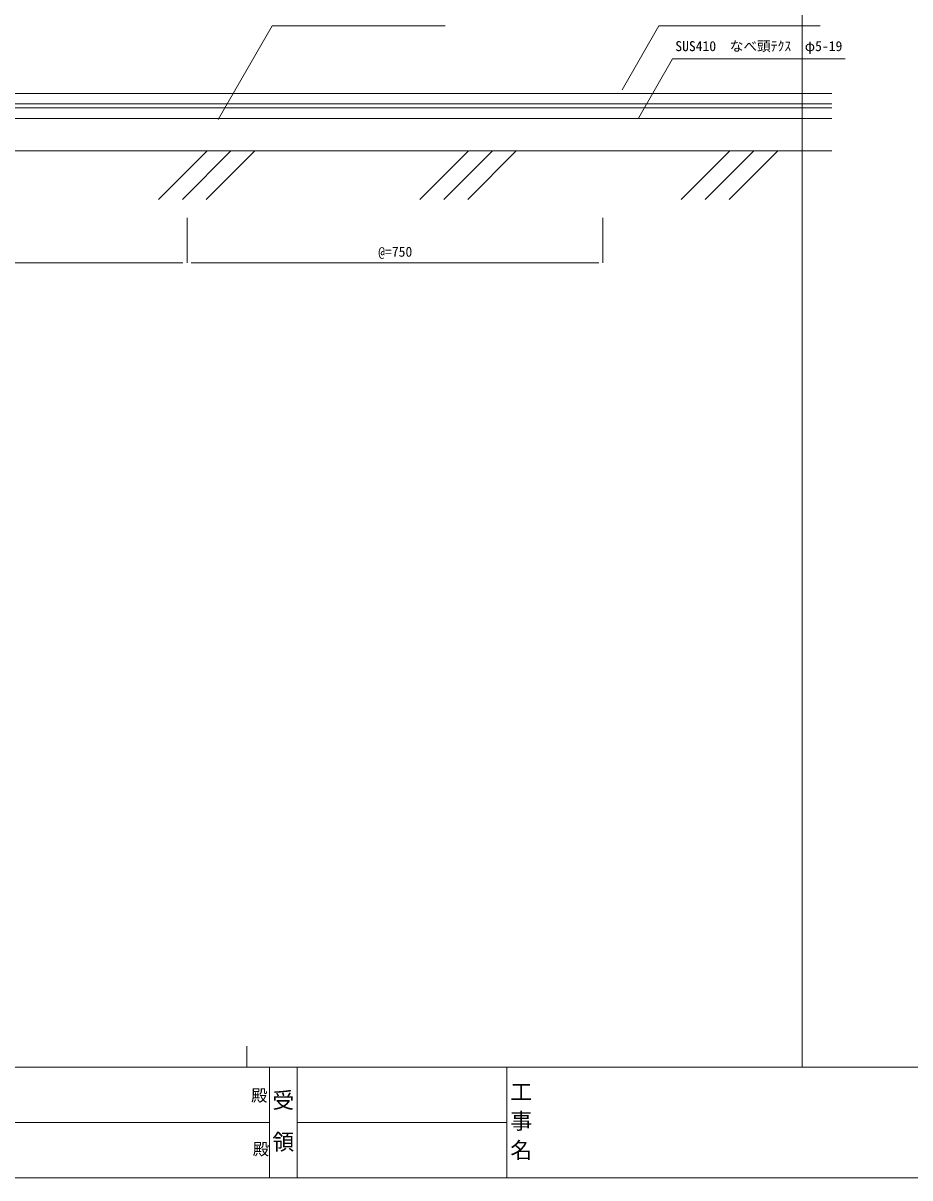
# Model space of a CAD drawing. Units: millimetres on the paper. Extents: x -401 to 401, y -279 to 279.
# Drawn here: x -187.4 to 25.9, y -278.7 to -1 of the extents above; entities that cross this region are included whole.
import ezdxf
from ezdxf.enums import TextEntityAlignment as Align

# ---------------------------------------------------------------- set-up
doc = ezdxf.new("R2010")
doc.units = ezdxf.units.MM
for name, color, linetype, lineweight in [('0-0_A-C01-補助線(非印刷)', 4, 'Continuous', 9), ('0-2_A-E01-仕上太線', 4, 'Continuous', 9), ('0-3_A-C03-壁種別', 4, 'Continuous', 9), ('0-5_0-A11-寸法_詳細', 5, 'Continuous', 9), ('0-7_A-B03-文字_書込_小', 7, 'Continuous', 9), ('0-F_0-A01-枠A', 4, 'Continuous', 9)]:
    doc.layers.add(name, color=color, linetype=linetype, lineweight=lineweight)
doc.layers.add('0-E_0-A02-枠B', color=5, linetype='Continuous')
doc.styles.add('ＭＳ ゴシック', font='')
doc.styles.get('ＭＳ ゴシック').set_extended_font_data('MS Gothic')

msp = doc.modelspace()

# ---------------------------------------------------------------- linework, layer by layer
at = {"layer": '0-0_A-C01-補助線(非印刷)'}
for p, q in [((0, -252), (0, 278.667)), ((-133.556, -252), (-133.556, -247)), ((0, -252), (0, -247))]:
    msp.add_line(p, q, dxfattribs=at)
at = {"layer": '0-2_A-E01-仕上太線'}
for p, q in [((7.126, -17.862), (-303.016, -17.862)), ((7.126, -20.362), (-303.016, -20.362)), ((7.126, -21.362), (-303.016, -21.362)), ((7.126, -23.862), (-303.016, -23.862)), ((7.126, -31.662), (-303.016, -31.662))]:
    msp.add_line(p, q, dxfattribs=at)
at = {"layer": '0-3_A-C03-壁種別'}
for p, q in [((-154.85, -43.352), (-143.159, -31.662)), ((-149.088, -43.352), (-137.397, -31.662)), ((-143.326, -43.352), (-131.635, -31.662)), ((-91.99, -43.352), (-80.299, -31.662)), ((-86.228, -43.352), (-74.537, -31.662)), ((-80.466, -43.352), (-68.775, -31.662)), ((-29.13, -43.352), (-17.439, -31.662)), ((-23.368, -43.352), (-11.677, -31.662)), ((-17.606, -43.352), (-5.915, -31.662))]:
    msp.add_line(p, q, dxfattribs=at)
at = {"layer": '0-5_0-A11-寸法_詳細'}
for p, q in [((-147.945, -47.752), (-147.945, -58.603)), ((-147.945, -47.752), (-147.945, -58.603)), ((-47.945, -47.752), (-47.945, -58.603)), ((-246.945, -58.603), (-148.945, -58.603)), ((-146.945, -58.603), (-48.945, -58.603))]:
    msp.add_line(p, q, dxfattribs=at)
at = {"layer": '0-7_A-B03-文字_書込_小'}
for points in [[(-140.447, -24.129), (-127.5, -1.637), (-85.905, -1.637)], [(-43.353, -16.996), (-34.481, -1.637), (4.271, -1.637)], [(-39.414, -23.844), (-31.193, -9.56), (10.308, -9.56)]]:
    msp.add_lwpolyline(points, dxfattribs=at)
at = {"layer": '0-F_0-A01-枠A'}
for p, q in [((-400.667, -252), (343.263, -252)), ((-128.172, -252), (-128.172, -278.667)), ((-121.505, -252), (-121.505, -278.667)), ((-71.029, -252), (-71.029, -278.667)), ((-241.361, -265.333), (-128.172, -265.333)), ((-121.505, -265.333), (-71.029, -265.333)), ((-400.667, -278.667), (345.987, -278.667))]:
    msp.add_line(p, q, dxfattribs=at)

# ---------------------------------------------------------------- texts
at = {"layer": '0-5_0-A11-寸法_詳細', "style": 'ＭＳ ゴシック'}
msp.add_text('@=750', height=2.405, dxfattribs=at).set_placement((-101.983, -57.862), align=Align.BOTTOM_LEFT)
at = {"layer": '0-7_A-B03-文字_書込_小', "style": 'ＭＳ ゴシック'}
msp.add_text('SUS410\u3000なべ頭ﾃｸｽ\u3000φ5-19', height=2.405, dxfattribs=at).set_placement((-30.54, -8.421), align=Align.BOTTOM_LEFT)
at = {"layer": '0-E_0-A02-枠B', "color": 6, "style": 'ＭＳ ゴシック'}
for s, height, p in [('殿', 2.889, (-132.556, -261.151)), ('受', 3.849, (-127.438, -263.073)), ('工', 3.849, (-70.213, -261.073)), ('事', 3.849, (-70.213, -268.073)), ('領', 3.849, (-127.438, -273.073)), ('殿', 2.889, (-132.161, -274.055)), ('名', 3.849, (-70.213, -275.073))]:
    msp.add_text(s, height=height, dxfattribs=at).set_placement(p, align=Align.BOTTOM_LEFT)

doc.saveas('drawing.dxf')
